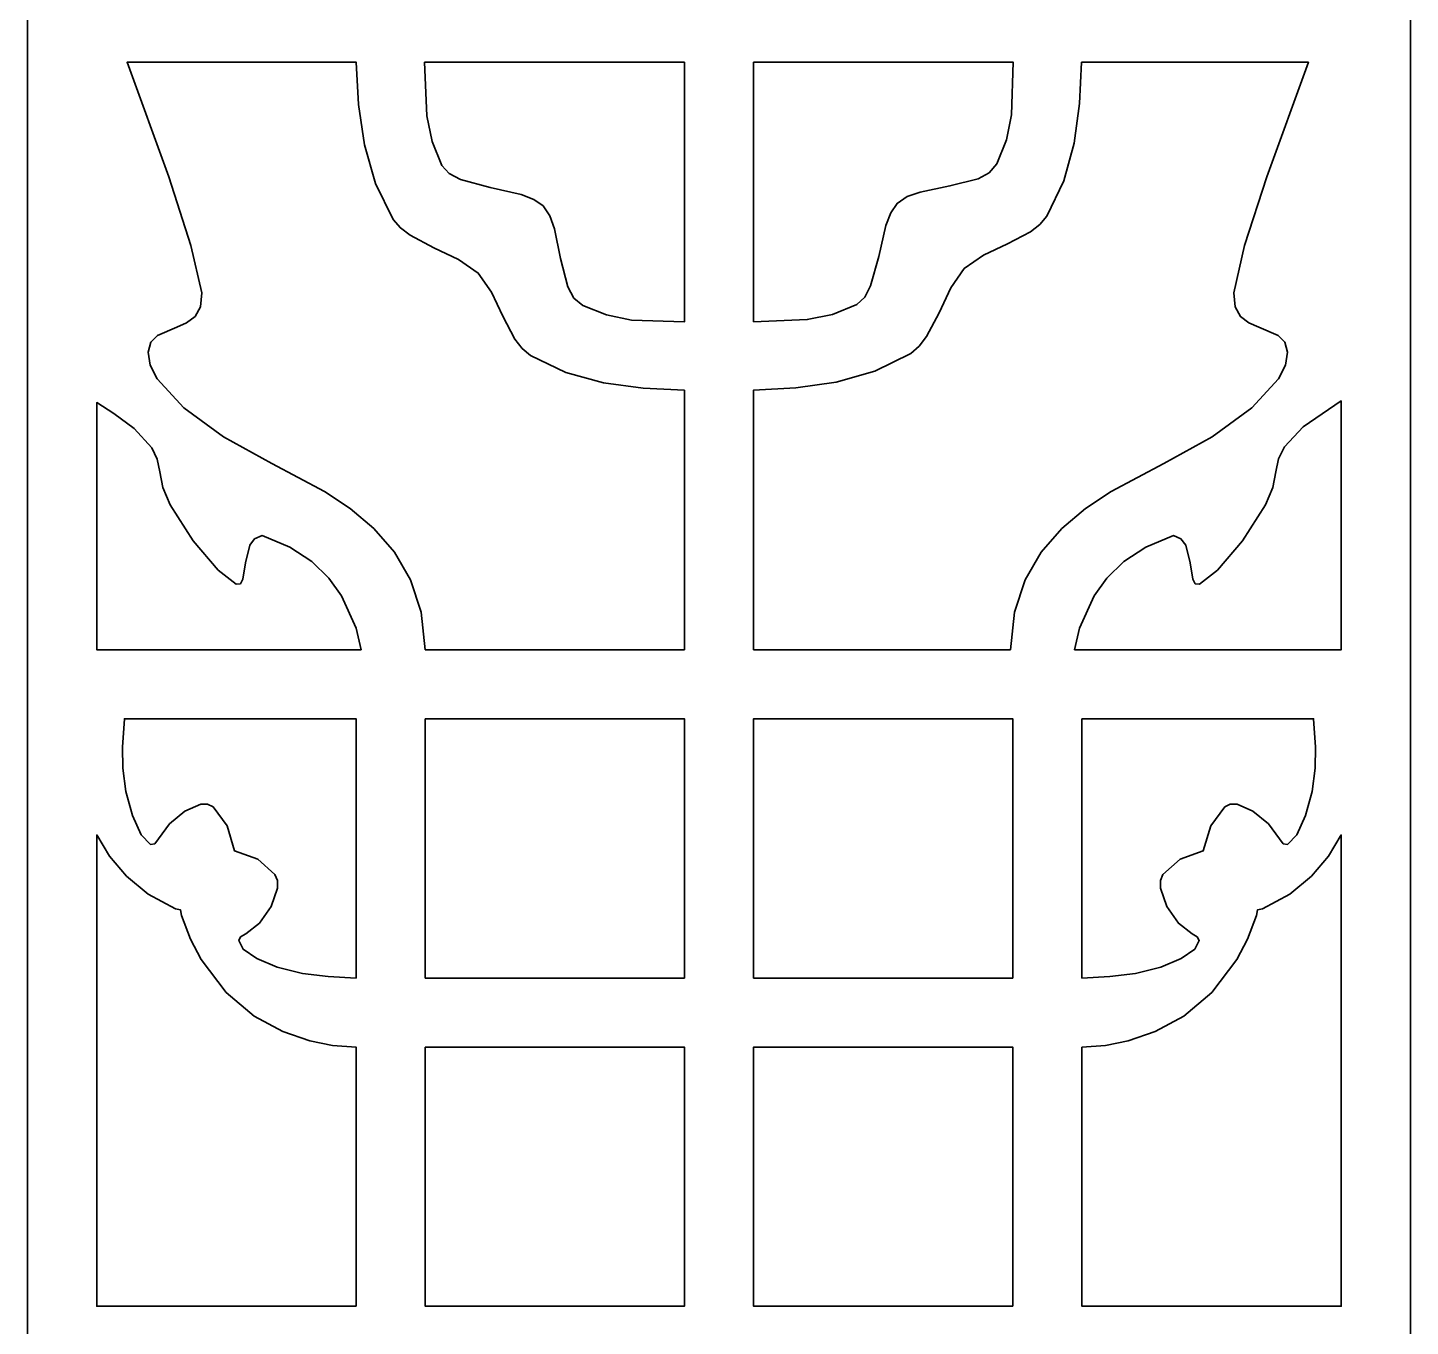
# Model space of a CAD drawing. Header units: centimetres. Extents: x -8.6 to -4, y -13.7 to 14.6.
# Drawn here: x -8.644 to -3.994, y -11.367 to -6.999 of the extents above; entities that cross this region are included whole.
import ezdxf

# ---------------------------------------------------------------- set-up
doc = ezdxf.new("R2010")
doc.units = ezdxf.units.CM
doc.header["$MEASUREMENT"] = 0
doc.layers.add('layer 1', color=7, linetype='Continuous')

msp = doc.modelspace()

# ---------------------------------------------------------------- linework, layer by layer
at = {"layer": 'layer 1', "color": 30, "lineweight": 35}
for points, knots in [([(-8.6438, -13.74126), (-8.6438, -13.74126), (-8.6438, -13.50875), (-8.6438, -13.50875), (-8.6438, -13.50875), (-8.6438, -13.50875), (-8.6438, -11.53244), (-8.6438, -11.53244), (-8.6438, -11.53244), (-8.6438, -11.53244), (-8.6438, -11.29993), (-8.6438, -11.29993), (-8.6438, -11.29993), (-8.6438, -11.29993), (-8.6438, -9.32362), (-8.6438, -9.32362), (-8.6438, -9.32362), (-8.6438, -9.32362), (-8.6438, -9.09111), (-8.6438, -9.09111), (-8.6438, -9.09111), (-8.6438, -9.09111), (-8.6438, -7.1148), (-8.6438, -7.1148), (-8.6438, -7.1148), (-8.6438, -7.1148), (-8.6438, -6.88229), (-8.6438, -6.88229), (-8.6438, -6.88229), (-8.6438, -6.88229), (-8.6438, -4.90598), (-8.6438, -4.90598), (-8.6438, -4.90598), (-8.6438, -4.90598), (-8.6438, -4.67347), (-8.6438, -4.67347), (-8.6438, -4.67347), (-8.6438, -4.67347), (-8.6438, -2.69716), (-8.6438, -2.69716), (-8.6438, -2.69716), (-8.6438, -2.69716), (-8.6438, -2.46465), (-8.6438, -2.46465), (-8.6438, -2.46465), (-8.6438, -2.46465), (-8.6438, -0.48834), (-8.6438, -0.48834), (-8.6438, -0.48834), (-8.6438, -0.48834), (-8.6438, -0.25583), (-8.6438, -0.25583), (-8.6438, -0.25583), (-8.6438, -0.25583), (-8.6438, 1.72048), (-8.6438, 1.72048), (-8.6438, 1.72048), (-8.6438, 1.72048), (-8.6438, 1.95299), (-8.6438, 1.95299), (-8.6438, 1.95299), (-8.6438, 1.95299), (-8.6438, 3.9293), (-8.6438, 3.9293), (-8.6438, 3.9293), (-8.6438, 3.9293), (-8.6438, 4.16181), (-8.6438, 4.16181), (-8.6438, 4.16181), (-8.6438, 4.16181), (-8.6438, 6.13812), (-8.6438, 6.13812), (-8.6438, 6.13812), (-8.6438, 6.13812), (-8.6438, 6.37063), (-8.6438, 6.37063), (-8.6438, 6.37063), (-8.6438, 6.37063), (-8.6438, 8.34694), (-8.6438, 8.34694), (-8.6438, 8.34694), (-8.6438, 8.34694), (-8.6438, 8.57945), (-8.6438, 8.57945), (-8.6438, 8.57945), (-8.6438, 8.57945), (-8.6438, 10.55576), (-8.6438, 10.55576), (-8.6438, 10.55576), (-8.6438, 10.55576), (-8.6438, 10.78827), (-8.6438, 10.78827), (-8.6438, 10.78827), (-8.6438, 10.78827), (-8.6438, 12.76458), (-8.6438, 12.76458), (-8.6438, 12.76458), (-8.6438, 12.76458), (-8.6438, 12.99709), (-8.6438, 12.99709), (-8.6438, 12.99709), (-8.6438, 12.99709), (-8.6438, 14.39213), (-8.6438, 14.39213), (-8.6438, 14.39213), (-8.6438, 14.39213), (-8.6438, 14.62464), (-8.6438, 14.62464), (-8.6438, 14.62464), (-8.6438, 14.62464), (-8.41129, 14.62464), (-8.41129, 14.62464), (-8.41129, 14.62464), (-8.41129, 14.62464), (-6.43498, 14.62464), (-6.43498, 14.62464), (-6.43498, 14.62464), (-6.43498, 14.62464), (-6.20247, 14.62464), (-6.20247, 14.62464), (-6.20247, 14.62464), (-6.20247, 14.62464), (-4.22616, 14.62464), (-4.22616, 14.62464), (-4.22616, 14.62464), (-4.22616, 14.62464), (-3.99365, 14.62464), (-3.99365, 14.62464), (-3.99365, 14.62464), (-3.99365, 14.62464), (-3.99365, 14.39213), (-3.99365, 14.39213), (-3.99365, 14.39213), (-3.99365, 14.39213), (-3.99365, 12.99709), (-3.99365, 12.99709), (-3.99365, 12.99709), (-3.99365, 12.99709), (-3.99365, 12.76458), (-3.99365, 12.76458), (-3.99365, 12.76458), (-3.99365, 12.76458), (-3.99365, 10.78827), (-3.99365, 10.78827), (-3.99365, 10.78827), (-3.99365, 10.78827), (-3.99365, 10.55576), (-3.99365, 10.55576), (-3.99365, 10.55576), (-3.99365, 10.55576), (-3.99365, 8.57945), (-3.99365, 8.57945), (-3.99365, 8.57945), (-3.99365, 8.57945), (-3.99365, 8.34694), (-3.99365, 8.34694), (-3.99365, 8.34694), (-3.99365, 8.34694), (-3.99365, 6.37063), (-3.99365, 6.37063), (-3.99365, 6.37063), (-3.99365, 6.37063), (-3.99365, 6.13812), (-3.99365, 6.13812), (-3.99365, 6.13812), (-3.99365, 6.13812), (-3.99365, 4.16181), (-3.99365, 4.16181), (-3.99365, 4.16181), (-3.99365, 4.16181), (-3.99365, 3.9293), (-3.99365, 3.9293), (-3.99365, 3.9293), (-3.99365, 3.9293), (-3.99365, 1.95299), (-3.99365, 1.95299), (-3.99365, 1.95299), (-3.99365, 1.95299), (-3.99365, 1.72048), (-3.99365, 1.72048), (-3.99365, 1.72048), (-3.99365, 1.72048), (-3.99365, -0.25583), (-3.99365, -0.25583), (-3.99365, -0.25583), (-3.99365, -0.25583), (-3.99365, -0.48834), (-3.99365, -0.48834), (-3.99365, -0.48834), (-3.99365, -0.48834), (-3.99365, -2.46465), (-3.99365, -2.46465), (-3.99365, -2.46465), (-3.99365, -2.46465), (-3.99365, -2.69716), (-3.99365, -2.69716), (-3.99365, -2.69716), (-3.99365, -2.69716), (-3.99365, -4.67347), (-3.99365, -4.67347), (-3.99365, -4.67347), (-3.99365, -4.67347), (-3.99365, -4.90598), (-3.99365, -4.90598), (-3.99365, -4.90598), (-3.99365, -4.90598), (-3.99365, -6.88229), (-3.99365, -6.88229), (-3.99365, -6.88229), (-3.99365, -6.88229), (-3.99365, -7.1148), (-3.99365, -7.1148), (-3.99365, -7.1148), (-3.99365, -7.1148), (-3.99365, -9.09111), (-3.99365, -9.09111), (-3.99365, -9.09111), (-3.99365, -9.09111), (-3.99365, -9.32362), (-3.99365, -9.32362), (-3.99365, -9.32362), (-3.99365, -9.32362), (-3.99365, -11.29993), (-3.99365, -11.29993), (-3.99365, -11.29993), (-3.99365, -11.29993), (-3.99365, -11.53244), (-3.99365, -11.53244), (-3.99365, -11.53244), (-3.99365, -11.53244), (-3.99365, -13.50875), (-3.99365, -13.50875), (-3.99365, -13.50875), (-3.99365, -13.50875), (-3.99365, -13.74126), (-3.99365, -13.74126), (-3.99365, -13.74126), (-3.99365, -13.74126), (-4.22616, -13.74126), (-4.22616, -13.74126), (-4.22616, -13.74126), (-4.22616, -13.74126), (-6.20247, -13.74126), (-6.20247, -13.74126), (-6.20247, -13.74126), (-6.20247, -13.74126), (-6.43498, -13.74126), (-6.43498, -13.74126), (-6.43498, -13.74126), (-6.43498, -13.74126), (-8.41129, -13.74126), (-8.41129, -13.74126), (-8.41129, -13.74126), (-8.41129, -13.74126), (-8.6438, -13.74126), (-8.6438, -13.74126)], [0, 0, 0, 0, 0.0153846, 0.0153846, 0.0153846, 0.0153846, 0.0307692, 0.0307692, 0.0307692, 0.0307692, 0.0461538, 0.0461538, 0.0461538, 0.0461538, 0.0615385, 0.0615385, 0.0615385, 0.0615385, 0.0769231, 0.0769231, 0.0769231, 0.0769231, 0.0923077, 0.0923077, 0.0923077, 0.0923077, 0.1076923, 0.1076923, 0.1076923, 0.1076923, 0.1230769, 0.1230769, 0.1230769, 0.1230769, 0.1384615, 0.1384615, 0.1384615, 0.1384615, 0.1538462, 0.1538462, 0.1538462, 0.1538462, 0.1692308, 0.1692308, 0.1692308, 0.1692308, 0.1846154, 0.1846154, 0.1846154, 0.1846154, 0.2, 0.2, 0.2, 0.2, 0.2153846, 0.2153846, 0.2153846, 0.2153846, 0.2307692, 0.2307692, 0.2307692, 0.2307692, 0.2461538, 0.2461538, 0.2461538, 0.2461538, 0.2615385, 0.2615385, 0.2615385, 0.2615385, 0.2769231, 0.2769231, 0.2769231, 0.2769231, 0.2923077, 0.2923077, 0.2923077, 0.2923077, 0.3076923, 0.3076923, 0.3076923, 0.3076923, 0.3230769, 0.3230769, 0.3230769, 0.3230769, 0.3384615, 0.3384615, 0.3384615, 0.3384615, 0.3538462, 0.3538462, 0.3538462, 0.3538462, 0.3692308, 0.3692308, 0.3692308, 0.3692308, 0.3846154, 0.3846154, 0.3846154, 0.3846154, 0.4, 0.4, 0.4, 0.4, 0.4153846, 0.4153846, 0.4153846, 0.4153846, 0.4307692, 0.4307692, 0.4307692, 0.4307692, 0.4461538, 0.4461538, 0.4461538, 0.4461538, 0.4615385, 0.4615385, 0.4615385, 0.4615385, 0.4769231, 0.4769231, 0.4769231, 0.4769231, 0.4923077, 0.4923077, 0.4923077, 0.4923077, 0.5076923, 0.5076923, 0.5076923, 0.5076923, 0.5230769, 0.5230769, 0.5230769, 0.5230769, 0.5384615, 0.5384615, 0.5384615, 0.5384615, 0.5538462, 0.5538462, 0.5538462, 0.5538462, 0.5692308, 0.5692308, 0.5692308, 0.5692308, 0.5846154, 0.5846154, 0.5846154, 0.5846154, 0.6, 0.6, 0.6, 0.6, 0.6153846, 0.6153846, 0.6153846, 0.6153846, 0.6307692, 0.6307692, 0.6307692, 0.6307692, 0.6461538, 0.6461538, 0.6461538, 0.6461538, 0.6615385, 0.6615385, 0.6615385, 0.6615385, 0.6769231, 0.6769231, 0.6769231, 0.6769231, 0.6923077, 0.6923077, 0.6923077, 0.6923077, 0.7076923, 0.7076923, 0.7076923, 0.7076923, 0.7230769, 0.7230769, 0.7230769, 0.7230769, 0.7384615, 0.7384615, 0.7384615, 0.7384615, 0.7538462, 0.7538462, 0.7538462, 0.7538462, 0.7692308, 0.7692308, 0.7692308, 0.7692308, 0.7846154, 0.7846154, 0.7846154, 0.7846154, 0.8, 0.8, 0.8, 0.8, 0.8153846, 0.8153846, 0.8153846, 0.8153846, 0.8307692, 0.8307692, 0.8307692, 0.8307692, 0.8461538, 0.8461538, 0.8461538, 0.8461538, 0.8615385, 0.8615385, 0.8615385, 0.8615385, 0.8769231, 0.8769231, 0.8769231, 0.8769231, 0.8923077, 0.8923077, 0.8923077, 0.8923077, 0.9076923, 0.9076923, 0.9076923, 0.9076923, 0.9230769, 0.9230769, 0.9230769, 0.9230769, 0.9384615, 0.9384615, 0.9384615, 0.9384615, 0.9538462, 0.9538462, 0.9538462, 0.9538462, 0.9692308, 0.9692308, 0.9692308, 0.9692308, 1, 1, 1, 1]), ([(-6.43498, -8.21834), (-6.43498, -8.21834), (-6.5739, -8.21136), (-6.5739, -8.21136), (-6.5739, -8.21136), (-6.5739, -8.21136), (-6.70701, -8.19305), (-6.70701, -8.19305), (-6.70701, -8.19305), (-6.70701, -8.19305), (-6.83373, -8.15817), (-6.83373, -8.15817), (-6.83373, -8.15817), (-6.83373, -8.15817), (-6.95289, -8.10092), (-6.95289, -8.10092), (-6.95289, -8.10092), (-6.95289, -8.10092), (-6.98108, -8.07738), (-6.98108, -8.07738), (-6.98108, -8.07738), (-6.98108, -8.07738), (-7.0052, -8.04628), (-7.0052, -8.04628), (-7.0052, -8.04628), (-7.0052, -8.04628), (-7.04589, -7.96868), (-7.04589, -7.96868), (-7.04589, -7.96868), (-7.04589, -7.96868), (-7.08396, -7.88818), (-7.08396, -7.88818), (-7.08396, -7.88818), (-7.08396, -7.88818), (-7.12843, -7.82395), (-7.12843, -7.82395), (-7.12843, -7.82395), (-7.12843, -7.82395), (-7.1944, -7.7789), (-7.1944, -7.7789), (-7.1944, -7.7789), (-7.1944, -7.7789), (-7.27753, -7.73908), (-7.27753, -7.73908), (-7.27753, -7.73908), (-7.27753, -7.73908), (-7.35774, -7.69694), (-7.35774, -7.69694), (-7.35774, -7.69694), (-7.35774, -7.69694), (-7.39, -7.67223), (-7.39, -7.67223), (-7.39, -7.67223), (-7.39, -7.67223), (-7.41412, -7.64404), (-7.41412, -7.64404), (-7.41412, -7.64404), (-7.41412, -7.64404), (-7.47399, -7.52256), (-7.47399, -7.52256), (-7.47399, -7.52256), (-7.47399, -7.52256), (-7.5112, -7.39323), (-7.5112, -7.39323), (-7.5112, -7.39323), (-7.5112, -7.39323), (-7.53067, -7.25721), (-7.53067, -7.25721), (-7.53067, -7.25721), (-7.53067, -7.25721), (-7.53852, -7.1148), (-7.53852, -7.1148), (-7.53852, -7.1148), (-7.53852, -7.1148), (-8.30928, -7.1148), (-8.30928, -7.1148), (-8.30928, -7.1148), (-8.30928, -7.1148), (-8.1689, -7.50076), (-8.1689, -7.50076), (-8.1689, -7.50076), (-8.1689, -7.50076), (-8.0945, -7.73094), (-8.0945, -7.73094), (-8.0945, -7.73094), (-8.0945, -7.73094), (-8.05788, -7.89021), (-8.05788, -7.89021), (-8.05788, -7.89021), (-8.05788, -7.89021), (-8.06224, -7.93816), (-8.06224, -7.93816), (-8.06224, -7.93816), (-8.06224, -7.93816), (-8.08084, -7.97072), (-8.08084, -7.97072), (-8.08084, -7.97072), (-8.08084, -7.97072), (-8.10903, -7.99135), (-8.10903, -7.99135), (-8.10903, -7.99135), (-8.10903, -7.99135), (-8.14216, -8.00617), (-8.14216, -8.00617), (-8.14216, -8.00617), (-8.14216, -8.00617), (-8.20668, -8.03407), (-8.20668, -8.03407), (-8.20668, -8.03407), (-8.20668, -8.03407), (-8.22906, -8.05645), (-8.22906, -8.05645), (-8.22906, -8.05645), (-8.22906, -8.05645), (-8.23894, -8.09046), (-8.23894, -8.09046), (-8.23894, -8.09046), (-8.23894, -8.09046), (-8.23197, -8.13376), (-8.23197, -8.13376), (-8.23197, -8.13376), (-8.23197, -8.13376), (-8.20843, -8.18026), (-8.20843, -8.18026), (-8.20843, -8.18026), (-8.20843, -8.18026), (-8.11891, -8.27763), (-8.11891, -8.27763), (-8.11891, -8.27763), (-8.11891, -8.27763), (-7.98522, -8.37528), (-7.98522, -8.37528), (-7.98522, -8.37528), (-7.98522, -8.37528), (-7.82217, -8.46479), (-7.82217, -8.46479), (-7.82217, -8.46479), (-7.82217, -8.46479), (-7.64576, -8.55838), (-7.64576, -8.55838), (-7.64576, -8.55838), (-7.64576, -8.55838), (-7.55944, -8.61621), (-7.55944, -8.61621), (-7.55944, -8.61621), (-7.55944, -8.61621), (-7.47952, -8.68393), (-7.47952, -8.68393), (-7.47952, -8.68393), (-7.47952, -8.68393), (-7.41035, -8.76327), (-7.41035, -8.76327), (-7.41035, -8.76327), (-7.41035, -8.76327), (-7.356, -8.85657), (-7.356, -8.85657), (-7.356, -8.85657), (-7.356, -8.85657), (-7.31996, -8.96527), (-7.31996, -8.96527), (-7.31996, -8.96527), (-7.31996, -8.96527), (-7.30688, -9.09111), (-7.30688, -9.09111), (-7.30688, -9.09111), (-7.30688, -9.09111), (-6.43498, -9.09111), (-6.43498, -9.09111), (-6.43498, -9.09111), (-6.43498, -9.09111), (-6.43498, -8.21834), (-6.43498, -8.21834)], [0, 0, 0, 0, 0.0227273, 0.0227273, 0.0227273, 0.0227273, 0.0454545, 0.0454545, 0.0454545, 0.0454545, 0.0681818, 0.0681818, 0.0681818, 0.0681818, 0.0909091, 0.0909091, 0.0909091, 0.0909091, 0.1136364, 0.1136364, 0.1136364, 0.1136364, 0.1363636, 0.1363636, 0.1363636, 0.1363636, 0.1590909, 0.1590909, 0.1590909, 0.1590909, 0.1818182, 0.1818182, 0.1818182, 0.1818182, 0.2045455, 0.2045455, 0.2045455, 0.2045455, 0.2272727, 0.2272727, 0.2272727, 0.2272727, 0.25, 0.25, 0.25, 0.25, 0.2727273, 0.2727273, 0.2727273, 0.2727273, 0.2954545, 0.2954545, 0.2954545, 0.2954545, 0.3181818, 0.3181818, 0.3181818, 0.3181818, 0.3409091, 0.3409091, 0.3409091, 0.3409091, 0.3636364, 0.3636364, 0.3636364, 0.3636364, 0.3863636, 0.3863636, 0.3863636, 0.3863636, 0.4090909, 0.4090909, 0.4090909, 0.4090909, 0.4318182, 0.4318182, 0.4318182, 0.4318182, 0.4545455, 0.4545455, 0.4545455, 0.4545455, 0.4772727, 0.4772727, 0.4772727, 0.4772727, 0.5, 0.5, 0.5, 0.5, 0.5227273, 0.5227273, 0.5227273, 0.5227273, 0.5454545, 0.5454545, 0.5454545, 0.5454545, 0.5681818, 0.5681818, 0.5681818, 0.5681818, 0.5909091, 0.5909091, 0.5909091, 0.5909091, 0.6136364, 0.6136364, 0.6136364, 0.6136364, 0.6363636, 0.6363636, 0.6363636, 0.6363636, 0.6590909, 0.6590909, 0.6590909, 0.6590909, 0.6818182, 0.6818182, 0.6818182, 0.6818182, 0.7045455, 0.7045455, 0.7045455, 0.7045455, 0.7272727, 0.7272727, 0.7272727, 0.7272727, 0.75, 0.75, 0.75, 0.75, 0.7727273, 0.7727273, 0.7727273, 0.7727273, 0.7954545, 0.7954545, 0.7954545, 0.7954545, 0.8181818, 0.8181818, 0.8181818, 0.8181818, 0.8409091, 0.8409091, 0.8409091, 0.8409091, 0.8636364, 0.8636364, 0.8636364, 0.8636364, 0.8863636, 0.8863636, 0.8863636, 0.8863636, 0.9090909, 0.9090909, 0.9090909, 0.9090909, 0.9318182, 0.9318182, 0.9318182, 0.9318182, 0.9545455, 0.9545455, 0.9545455, 0.9545455, 1, 1, 1, 1]), ([(-7.30862, -7.1148), (-7.30862, -7.1148), (-7.30136, -7.29557), (-7.30136, -7.29557), (-7.30136, -7.29557), (-7.30136, -7.29557), (-7.28363, -7.38102), (-7.28363, -7.38102), (-7.28363, -7.38102), (-7.28363, -7.38102), (-7.2505, -7.4624), (-7.2505, -7.4624), (-7.2505, -7.4624), (-7.2505, -7.4624), (-7.22608, -7.48913), (-7.22608, -7.48913), (-7.22608, -7.48913), (-7.22608, -7.48913), (-7.18801, -7.5089), (-7.18801, -7.5089), (-7.18801, -7.5089), (-7.18801, -7.5089), (-7.08803, -7.53622), (-7.08803, -7.53622), (-7.08803, -7.53622), (-7.08803, -7.53622), (-6.98428, -7.56005), (-6.98428, -7.56005), (-6.98428, -7.56005), (-6.98428, -7.56005), (-6.94155, -7.57632), (-6.94155, -7.57632), (-6.94155, -7.57632), (-6.94155, -7.57632), (-6.91016, -7.59783), (-6.91016, -7.59783), (-6.91016, -7.59783), (-6.91016, -7.59783), (-6.88749, -7.63213), (-6.88749, -7.63213), (-6.88749, -7.63213), (-6.88749, -7.63213), (-6.8718, -7.67485), (-6.8718, -7.67485), (-6.8718, -7.67485), (-6.8718, -7.67485), (-6.85146, -7.77541), (-6.85146, -7.77541), (-6.85146, -7.77541), (-6.85146, -7.77541), (-6.82704, -7.87074), (-6.82704, -7.87074), (-6.82704, -7.87074), (-6.82704, -7.87074), (-6.8067, -7.90823), (-6.8067, -7.90823), (-6.8067, -7.90823), (-6.8067, -7.90823), (-6.77705, -7.93322), (-6.77705, -7.93322), (-6.77705, -7.93322), (-6.77705, -7.93322), (-6.69684, -7.96519), (-6.69684, -7.96519), (-6.69684, -7.96519), (-6.69684, -7.96519), (-6.61285, -7.98234), (-6.61285, -7.98234), (-6.61285, -7.98234), (-6.61285, -7.98234), (-6.43498, -7.98844), (-6.43498, -7.98844), (-6.43498, -7.98844), (-6.43498, -7.98844), (-6.43498, -7.1148), (-6.43498, -7.1148), (-6.43498, -7.1148), (-6.43498, -7.1148), (-7.30862, -7.1148), (-7.30862, -7.1148)], [0, 0, 0, 0, 0.047619, 0.047619, 0.047619, 0.047619, 0.0952381, 0.0952381, 0.0952381, 0.0952381, 0.1428571, 0.1428571, 0.1428571, 0.1428571, 0.1904762, 0.1904762, 0.1904762, 0.1904762, 0.2380952, 0.2380952, 0.2380952, 0.2380952, 0.2857143, 0.2857143, 0.2857143, 0.2857143, 0.3333333, 0.3333333, 0.3333333, 0.3333333, 0.3809524, 0.3809524, 0.3809524, 0.3809524, 0.4285714, 0.4285714, 0.4285714, 0.4285714, 0.4761905, 0.4761905, 0.4761905, 0.4761905, 0.5238095, 0.5238095, 0.5238095, 0.5238095, 0.5714286, 0.5714286, 0.5714286, 0.5714286, 0.6190476, 0.6190476, 0.6190476, 0.6190476, 0.6666667, 0.6666667, 0.6666667, 0.6666667, 0.7142857, 0.7142857, 0.7142857, 0.7142857, 0.7619048, 0.7619048, 0.7619048, 0.7619048, 0.8095238, 0.8095238, 0.8095238, 0.8095238, 0.8571429, 0.8571429, 0.8571429, 0.8571429, 0.9047619, 0.9047619, 0.9047619, 0.9047619, 1, 1, 1, 1]), ([(-5.09922, -7.1148), (-5.09922, -7.1148), (-5.1062, -7.25343), (-5.1062, -7.25343), (-5.1062, -7.25343), (-5.1062, -7.25343), (-5.12422, -7.38683), (-5.12422, -7.38683), (-5.12422, -7.38683), (-5.12422, -7.38683), (-5.15938, -7.51355), (-5.15938, -7.51355), (-5.15938, -7.51355), (-5.15938, -7.51355), (-5.21664, -7.63271), (-5.21664, -7.63271), (-5.21664, -7.63271), (-5.21664, -7.63271), (-5.24018, -7.66119), (-5.24018, -7.66119), (-5.24018, -7.66119), (-5.24018, -7.66119), (-5.27157, -7.68502), (-5.27157, -7.68502), (-5.27157, -7.68502), (-5.27157, -7.68502), (-5.34888, -7.72571), (-5.34888, -7.72571), (-5.34888, -7.72571), (-5.34888, -7.72571), (-5.42938, -7.76378), (-5.42938, -7.76378), (-5.42938, -7.76378), (-5.42938, -7.76378), (-5.4939, -7.80825), (-5.4939, -7.80825), (-5.4939, -7.80825), (-5.4939, -7.80825), (-5.53866, -7.87422), (-5.53866, -7.87422), (-5.53866, -7.87422), (-5.53866, -7.87422), (-5.57848, -7.95764), (-5.57848, -7.95764), (-5.57848, -7.95764), (-5.57848, -7.95764), (-5.62062, -8.03756), (-5.62062, -8.03756), (-5.62062, -8.03756), (-5.62062, -8.03756), (-5.64532, -8.06982), (-5.64532, -8.06982), (-5.64532, -8.06982), (-5.64532, -8.06982), (-5.67352, -8.09423), (-5.67352, -8.09423), (-5.67352, -8.09423), (-5.67352, -8.09423), (-5.795, -8.15381), (-5.795, -8.15381), (-5.795, -8.15381), (-5.795, -8.15381), (-5.92433, -8.19073), (-5.92433, -8.19073), (-5.92433, -8.19073), (-5.92433, -8.19073), (-6.06064, -8.21049), (-6.06064, -8.21049), (-6.06064, -8.21049), (-6.06064, -8.21049), (-6.20247, -8.21805), (-6.20247, -8.21805), (-6.20247, -8.21805), (-6.20247, -8.21805), (-6.20247, -9.09111), (-6.20247, -9.09111), (-6.20247, -9.09111), (-6.20247, -9.09111), (-5.33841, -9.09111), (-5.33841, -9.09111), (-5.33841, -9.09111), (-5.33841, -9.09111), (-5.32534, -8.96527), (-5.32534, -8.96527), (-5.32534, -8.96527), (-5.32534, -8.96527), (-5.28959, -8.85657), (-5.28959, -8.85657), (-5.28959, -8.85657), (-5.28959, -8.85657), (-5.23495, -8.76327), (-5.23495, -8.76327), (-5.23495, -8.76327), (-5.23495, -8.76327), (-5.16578, -8.68393), (-5.16578, -8.68393), (-5.16578, -8.68393), (-5.16578, -8.68393), (-5.08614, -8.61621), (-5.08614, -8.61621), (-5.08614, -8.61621), (-5.08614, -8.61621), (-4.99953, -8.55838), (-4.99953, -8.55838), (-4.99953, -8.55838), (-4.99953, -8.55838), (-4.82312, -8.46479), (-4.82312, -8.46479), (-4.82312, -8.46479), (-4.82312, -8.46479), (-4.66007, -8.37528), (-4.66007, -8.37528), (-4.66007, -8.37528), (-4.66007, -8.37528), (-4.52638, -8.27763), (-4.52638, -8.27763), (-4.52638, -8.27763), (-4.52638, -8.27763), (-4.43687, -8.18026), (-4.43687, -8.18026), (-4.43687, -8.18026), (-4.43687, -8.18026), (-4.41333, -8.13376), (-4.41333, -8.13376), (-4.41333, -8.13376), (-4.41333, -8.13376), (-4.40664, -8.09046), (-4.40664, -8.09046), (-4.40664, -8.09046), (-4.40664, -8.09046), (-4.41623, -8.05645), (-4.41623, -8.05645), (-4.41623, -8.05645), (-4.41623, -8.05645), (-4.43861, -8.03407), (-4.43861, -8.03407), (-4.43861, -8.03407), (-4.43861, -8.03407), (-4.50313, -8.00617), (-4.50313, -8.00617), (-4.50313, -8.00617), (-4.50313, -8.00617), (-4.53655, -7.99135), (-4.53655, -7.99135), (-4.53655, -7.99135), (-4.53655, -7.99135), (-4.56446, -7.97072), (-4.56446, -7.97072), (-4.56446, -7.97072), (-4.56446, -7.97072), (-4.58306, -7.93816), (-4.58306, -7.93816), (-4.58306, -7.93816), (-4.58306, -7.93816), (-4.58742, -7.89021), (-4.58742, -7.89021), (-4.58742, -7.89021), (-4.58742, -7.89021), (-4.55109, -7.73094), (-4.55109, -7.73094), (-4.55109, -7.73094), (-4.55109, -7.73094), (-4.47668, -7.50076), (-4.47668, -7.50076), (-4.47668, -7.50076), (-4.47668, -7.50076), (-4.33631, -7.1148), (-4.33631, -7.1148), (-4.33631, -7.1148), (-4.33631, -7.1148), (-5.09922, -7.1148), (-5.09922, -7.1148)], [0, 0, 0, 0, 0.0227273, 0.0227273, 0.0227273, 0.0227273, 0.0454545, 0.0454545, 0.0454545, 0.0454545, 0.0681818, 0.0681818, 0.0681818, 0.0681818, 0.0909091, 0.0909091, 0.0909091, 0.0909091, 0.1136364, 0.1136364, 0.1136364, 0.1136364, 0.1363636, 0.1363636, 0.1363636, 0.1363636, 0.1590909, 0.1590909, 0.1590909, 0.1590909, 0.1818182, 0.1818182, 0.1818182, 0.1818182, 0.2045455, 0.2045455, 0.2045455, 0.2045455, 0.2272727, 0.2272727, 0.2272727, 0.2272727, 0.25, 0.25, 0.25, 0.25, 0.2727273, 0.2727273, 0.2727273, 0.2727273, 0.2954545, 0.2954545, 0.2954545, 0.2954545, 0.3181818, 0.3181818, 0.3181818, 0.3181818, 0.3409091, 0.3409091, 0.3409091, 0.3409091, 0.3636364, 0.3636364, 0.3636364, 0.3636364, 0.3863636, 0.3863636, 0.3863636, 0.3863636, 0.4090909, 0.4090909, 0.4090909, 0.4090909, 0.4318182, 0.4318182, 0.4318182, 0.4318182, 0.4545455, 0.4545455, 0.4545455, 0.4545455, 0.4772727, 0.4772727, 0.4772727, 0.4772727, 0.5, 0.5, 0.5, 0.5, 0.5227273, 0.5227273, 0.5227273, 0.5227273, 0.5454545, 0.5454545, 0.5454545, 0.5454545, 0.5681818, 0.5681818, 0.5681818, 0.5681818, 0.5909091, 0.5909091, 0.5909091, 0.5909091, 0.6136364, 0.6136364, 0.6136364, 0.6136364, 0.6363636, 0.6363636, 0.6363636, 0.6363636, 0.6590909, 0.6590909, 0.6590909, 0.6590909, 0.6818182, 0.6818182, 0.6818182, 0.6818182, 0.7045455, 0.7045455, 0.7045455, 0.7045455, 0.7272727, 0.7272727, 0.7272727, 0.7272727, 0.75, 0.75, 0.75, 0.75, 0.7727273, 0.7727273, 0.7727273, 0.7727273, 0.7954545, 0.7954545, 0.7954545, 0.7954545, 0.8181818, 0.8181818, 0.8181818, 0.8181818, 0.8409091, 0.8409091, 0.8409091, 0.8409091, 0.8636364, 0.8636364, 0.8636364, 0.8636364, 0.8863636, 0.8863636, 0.8863636, 0.8863636, 0.9090909, 0.9090909, 0.9090909, 0.9090909, 0.9318182, 0.9318182, 0.9318182, 0.9318182, 0.9545455, 0.9545455, 0.9545455, 0.9545455, 1, 1, 1, 1]), ([(-6.20247, -7.98815), (-6.20247, -7.98815), (-6.02199, -7.98089), (-6.02199, -7.98089), (-6.02199, -7.98089), (-6.02199, -7.98089), (-5.93654, -7.96345), (-5.93654, -7.96345), (-5.93654, -7.96345), (-5.93654, -7.96345), (-5.85516, -7.93032), (-5.85516, -7.93032), (-5.85516, -7.93032), (-5.85516, -7.93032), (-5.82842, -7.90561), (-5.82842, -7.90561), (-5.82842, -7.90561), (-5.82842, -7.90561), (-5.80866, -7.86754), (-5.80866, -7.86754), (-5.80866, -7.86754), (-5.80866, -7.86754), (-5.78134, -7.76785), (-5.78134, -7.76785), (-5.78134, -7.76785), (-5.78134, -7.76785), (-5.75722, -7.6641), (-5.75722, -7.6641), (-5.75722, -7.6641), (-5.75722, -7.6641), (-5.74123, -7.62108), (-5.74123, -7.62108), (-5.74123, -7.62108), (-5.74123, -7.62108), (-5.71973, -7.58998), (-5.71973, -7.58998), (-5.71973, -7.58998), (-5.71973, -7.58998), (-5.68572, -7.56702), (-5.68572, -7.56702), (-5.68572, -7.56702), (-5.68572, -7.56702), (-5.64242, -7.55162), (-5.64242, -7.55162), (-5.64242, -7.55162), (-5.64242, -7.55162), (-5.54215, -7.53099), (-5.54215, -7.53099), (-5.54215, -7.53099), (-5.54215, -7.53099), (-5.44682, -7.50715), (-5.44682, -7.50715), (-5.44682, -7.50715), (-5.44682, -7.50715), (-5.40962, -7.48681), (-5.40962, -7.48681), (-5.40962, -7.48681), (-5.40962, -7.48681), (-5.38433, -7.45687), (-5.38433, -7.45687), (-5.38433, -7.45687), (-5.38433, -7.45687), (-5.35207, -7.37637), (-5.35207, -7.37637), (-5.35207, -7.37637), (-5.35207, -7.37637), (-5.33551, -7.29238), (-5.33551, -7.29238), (-5.33551, -7.29238), (-5.33551, -7.29238), (-5.32911, -7.1148), (-5.32911, -7.1148), (-5.32911, -7.1148), (-5.32911, -7.1148), (-6.20247, -7.1148), (-6.20247, -7.1148), (-6.20247, -7.1148), (-6.20247, -7.1148), (-6.20247, -7.98815), (-6.20247, -7.98815)], [0, 0, 0, 0, 0.047619, 0.047619, 0.047619, 0.047619, 0.0952381, 0.0952381, 0.0952381, 0.0952381, 0.1428571, 0.1428571, 0.1428571, 0.1428571, 0.1904762, 0.1904762, 0.1904762, 0.1904762, 0.2380952, 0.2380952, 0.2380952, 0.2380952, 0.2857143, 0.2857143, 0.2857143, 0.2857143, 0.3333333, 0.3333333, 0.3333333, 0.3333333, 0.3809524, 0.3809524, 0.3809524, 0.3809524, 0.4285714, 0.4285714, 0.4285714, 0.4285714, 0.4761905, 0.4761905, 0.4761905, 0.4761905, 0.5238095, 0.5238095, 0.5238095, 0.5238095, 0.5714286, 0.5714286, 0.5714286, 0.5714286, 0.6190476, 0.6190476, 0.6190476, 0.6190476, 0.6666667, 0.6666667, 0.6666667, 0.6666667, 0.7142857, 0.7142857, 0.7142857, 0.7142857, 0.7619048, 0.7619048, 0.7619048, 0.7619048, 0.8095238, 0.8095238, 0.8095238, 0.8095238, 0.8571429, 0.8571429, 0.8571429, 0.8571429, 0.9047619, 0.9047619, 0.9047619, 0.9047619, 1, 1, 1, 1]), ([(-7.52224, -9.09111), (-7.52224, -9.09111), (-7.53881, -9.01903), (-7.53881, -9.01903), (-7.53881, -9.01903), (-7.53881, -9.01903), (-7.5885, -8.90946), (-7.5885, -8.90946), (-7.5885, -8.90946), (-7.5885, -8.90946), (-7.63094, -8.85076), (-7.63094, -8.85076), (-7.63094, -8.85076), (-7.63094, -8.85076), (-7.68819, -8.79466), (-7.68819, -8.79466), (-7.68819, -8.79466), (-7.68819, -8.79466), (-7.76201, -8.74584), (-7.76201, -8.74584), (-7.76201, -8.74584), (-7.76201, -8.74584), (-7.85502, -8.70747), (-7.85502, -8.70747), (-7.85502, -8.70747), (-7.85502, -8.70747), (-7.88059, -8.71823), (-7.88059, -8.71823), (-7.88059, -8.71823), (-7.88059, -8.71823), (-7.89658, -8.73973), (-7.89658, -8.73973), (-7.89658, -8.73973), (-7.89658, -8.73973), (-7.9114, -8.79902), (-7.9114, -8.79902), (-7.9114, -8.79902), (-7.9114, -8.79902), (-7.91983, -8.85366), (-7.91983, -8.85366), (-7.91983, -8.85366), (-7.91983, -8.85366), (-7.92826, -8.86907), (-7.92826, -8.86907), (-7.92826, -8.86907), (-7.92826, -8.86907), (-7.94279, -8.8711), (-7.94279, -8.8711), (-7.94279, -8.8711), (-7.94279, -8.8711), (-8.00295, -8.82344), (-8.00295, -8.82344), (-8.00295, -8.82344), (-8.00295, -8.82344), (-8.08752, -8.72462), (-8.08752, -8.72462), (-8.08752, -8.72462), (-8.08752, -8.72462), (-8.16396, -8.6043), (-8.16396, -8.6043), (-8.16396, -8.6043), (-8.16396, -8.6043), (-8.18895, -8.54559), (-8.18895, -8.54559), (-8.18895, -8.54559), (-8.18895, -8.54559), (-8.19971, -8.49299), (-8.19971, -8.49299), (-8.19971, -8.49299), (-8.19971, -8.49299), (-8.20785, -8.45055), (-8.20785, -8.45055), (-8.20785, -8.45055), (-8.20785, -8.45055), (-8.22645, -8.41248), (-8.22645, -8.41248), (-8.22645, -8.41248), (-8.22645, -8.41248), (-8.28515, -8.34709), (-8.28515, -8.34709), (-8.28515, -8.34709), (-8.28515, -8.34709), (-8.35403, -8.29623), (-8.35403, -8.29623), (-8.35403, -8.29623), (-8.35403, -8.29623), (-8.41129, -8.2599), (-8.41129, -8.2599), (-8.41129, -8.2599), (-8.41129, -8.2599), (-8.41129, -9.09111), (-8.41129, -9.09111), (-8.41129, -9.09111), (-8.41129, -9.09111), (-7.52224, -9.09111), (-7.52224, -9.09111)], [0, 0, 0, 0, 0.04, 0.04, 0.04, 0.04, 0.08, 0.08, 0.08, 0.08, 0.12, 0.12, 0.12, 0.12, 0.16, 0.16, 0.16, 0.16, 0.2, 0.2, 0.2, 0.2, 0.24, 0.24, 0.24, 0.24, 0.28, 0.28, 0.28, 0.28, 0.32, 0.32, 0.32, 0.32, 0.36, 0.36, 0.36, 0.36, 0.4, 0.4, 0.4, 0.4, 0.44, 0.44, 0.44, 0.44, 0.48, 0.48, 0.48, 0.48, 0.52, 0.52, 0.52, 0.52, 0.56, 0.56, 0.56, 0.56, 0.6, 0.6, 0.6, 0.6, 0.64, 0.64, 0.64, 0.64, 0.68, 0.68, 0.68, 0.68, 0.72, 0.72, 0.72, 0.72, 0.76, 0.76, 0.76, 0.76, 0.8, 0.8, 0.8, 0.8, 0.84, 0.84, 0.84, 0.84, 0.88, 0.88, 0.88, 0.88, 0.92, 0.92, 0.92, 0.92, 1, 1, 1, 1]), ([(-5.12334, -9.09111), (-5.12334, -9.09111), (-5.10649, -9.01903), (-5.10649, -9.01903), (-5.10649, -9.01903), (-5.10649, -9.01903), (-5.05708, -8.90946), (-5.05708, -8.90946), (-5.05708, -8.90946), (-5.05708, -8.90946), (-5.01436, -8.85076), (-5.01436, -8.85076), (-5.01436, -8.85076), (-5.01436, -8.85076), (-4.95739, -8.79466), (-4.95739, -8.79466), (-4.95739, -8.79466), (-4.95739, -8.79466), (-4.88328, -8.74584), (-4.88328, -8.74584), (-4.88328, -8.74584), (-4.88328, -8.74584), (-4.79028, -8.70747), (-4.79028, -8.70747), (-4.79028, -8.70747), (-4.79028, -8.70747), (-4.76499, -8.71823), (-4.76499, -8.71823), (-4.76499, -8.71823), (-4.76499, -8.71823), (-4.74872, -8.73973), (-4.74872, -8.73973), (-4.74872, -8.73973), (-4.74872, -8.73973), (-4.73419, -8.79902), (-4.73419, -8.79902), (-4.73419, -8.79902), (-4.73419, -8.79902), (-4.72547, -8.85366), (-4.72547, -8.85366), (-4.72547, -8.85366), (-4.72547, -8.85366), (-4.71704, -8.86907), (-4.71704, -8.86907), (-4.71704, -8.86907), (-4.71704, -8.86907), (-4.70251, -8.8711), (-4.70251, -8.8711), (-4.70251, -8.8711), (-4.70251, -8.8711), (-4.64235, -8.82344), (-4.64235, -8.82344), (-4.64235, -8.82344), (-4.64235, -8.82344), (-4.55777, -8.72462), (-4.55777, -8.72462), (-4.55777, -8.72462), (-4.55777, -8.72462), (-4.48133, -8.6043), (-4.48133, -8.6043), (-4.48133, -8.6043), (-4.48133, -8.6043), (-4.45634, -8.54559), (-4.45634, -8.54559), (-4.45634, -8.54559), (-4.45634, -8.54559), (-4.44588, -8.49299), (-4.44588, -8.49299), (-4.44588, -8.49299), (-4.44588, -8.49299), (-4.43716, -8.44881), (-4.43716, -8.44881), (-4.43716, -8.44881), (-4.43716, -8.44881), (-4.41681, -8.4087), (-4.41681, -8.4087), (-4.41681, -8.4087), (-4.41681, -8.4087), (-4.35375, -8.34127), (-4.35375, -8.34127), (-4.35375, -8.34127), (-4.35375, -8.34127), (-4.22616, -8.25408), (-4.22616, -8.25408), (-4.22616, -8.25408), (-4.22616, -8.25408), (-4.22616, -9.09111), (-4.22616, -9.09111), (-4.22616, -9.09111), (-4.22616, -9.09111), (-5.12334, -9.09111), (-5.12334, -9.09111)], [0, 0, 0, 0, 0.0416667, 0.0416667, 0.0416667, 0.0416667, 0.0833333, 0.0833333, 0.0833333, 0.0833333, 0.125, 0.125, 0.125, 0.125, 0.1666667, 0.1666667, 0.1666667, 0.1666667, 0.2083333, 0.2083333, 0.2083333, 0.2083333, 0.25, 0.25, 0.25, 0.25, 0.2916667, 0.2916667, 0.2916667, 0.2916667, 0.3333333, 0.3333333, 0.3333333, 0.3333333, 0.375, 0.375, 0.375, 0.375, 0.4166667, 0.4166667, 0.4166667, 0.4166667, 0.4583333, 0.4583333, 0.4583333, 0.4583333, 0.5, 0.5, 0.5, 0.5, 0.5416667, 0.5416667, 0.5416667, 0.5416667, 0.5833333, 0.5833333, 0.5833333, 0.5833333, 0.625, 0.625, 0.625, 0.625, 0.6666667, 0.6666667, 0.6666667, 0.6666667, 0.7083333, 0.7083333, 0.7083333, 0.7083333, 0.75, 0.75, 0.75, 0.75, 0.7916667, 0.7916667, 0.7916667, 0.7916667, 0.8333333, 0.8333333, 0.8333333, 0.8333333, 0.875, 0.875, 0.875, 0.875, 0.9166667, 0.9166667, 0.9166667, 0.9166667, 1, 1, 1, 1]), ([(-7.53939, -10.19552), (-7.53939, -10.19552), (-7.53939, -9.32362), (-7.53939, -9.32362), (-7.53939, -9.32362), (-7.53939, -9.32362), (-8.31858, -9.32362), (-8.31858, -9.32362), (-8.31858, -9.32362), (-8.31858, -9.32362), (-8.32468, -9.41865), (-8.32468, -9.41865), (-8.32468, -9.41865), (-8.32468, -9.41865), (-8.3241, -9.48928), (-8.3241, -9.48928), (-8.3241, -9.48928), (-8.3241, -9.48928), (-8.31335, -9.56833), (-8.31335, -9.56833), (-8.31335, -9.56833), (-8.31335, -9.56833), (-8.29097, -9.64855), (-8.29097, -9.64855), (-8.29097, -9.64855), (-8.29097, -9.64855), (-8.2619, -9.71365), (-8.2619, -9.71365), (-8.2619, -9.71365), (-8.2619, -9.71365), (-8.2311, -9.74591), (-8.2311, -9.74591), (-8.2311, -9.74591), (-8.2311, -9.74591), (-8.21656, -9.74417), (-8.21656, -9.74417), (-8.21656, -9.74417), (-8.21656, -9.74417), (-8.20349, -9.72731), (-8.20349, -9.72731), (-8.20349, -9.72731), (-8.20349, -9.72731), (-8.16658, -9.67703), (-8.16658, -9.67703), (-8.16658, -9.67703), (-8.16658, -9.67703), (-8.11484, -9.63402), (-8.11484, -9.63402), (-8.11484, -9.63402), (-8.11484, -9.63402), (-8.06166, -9.61105), (-8.06166, -9.61105), (-8.06166, -9.61105), (-8.06166, -9.61105), (-8.03841, -9.61047), (-8.03841, -9.61047), (-8.03841, -9.61047), (-8.03841, -9.61047), (-8.0201, -9.61977), (-8.0201, -9.61977), (-8.0201, -9.61977), (-8.0201, -9.61977), (-7.9733, -9.68313), (-7.9733, -9.68313), (-7.9733, -9.68313), (-7.9733, -9.68313), (-7.94773, -9.768), (-7.94773, -9.768), (-7.94773, -9.768), (-7.94773, -9.768), (-7.86984, -9.79561), (-7.86984, -9.79561), (-7.86984, -9.79561), (-7.86984, -9.79561), (-7.812, -9.84705), (-7.812, -9.84705), (-7.812, -9.84705), (-7.812, -9.84705), (-7.80357, -9.86739), (-7.80357, -9.86739), (-7.80357, -9.86739), (-7.80357, -9.86739), (-7.80386, -9.89384), (-7.80386, -9.89384), (-7.80386, -9.89384), (-7.80386, -9.89384), (-7.82508, -9.95458), (-7.82508, -9.95458), (-7.82508, -9.95458), (-7.82508, -9.95458), (-7.86432, -10.01155), (-7.86432, -10.01155), (-7.86432, -10.01155), (-7.86432, -10.01155), (-7.91053, -10.04672), (-7.91053, -10.04672), (-7.91053, -10.04672), (-7.91053, -10.04672), (-7.92767, -10.05718), (-7.92767, -10.05718), (-7.92767, -10.05718), (-7.92767, -10.05718), (-7.93407, -10.06968), (-7.93407, -10.06968), (-7.93407, -10.06968), (-7.93407, -10.06968), (-7.91925, -10.09874), (-7.91925, -10.09874), (-7.91925, -10.09874), (-7.91925, -10.09874), (-7.87333, -10.13013), (-7.87333, -10.13013), (-7.87333, -10.13013), (-7.87333, -10.13013), (-7.80445, -10.15948), (-7.80445, -10.15948), (-7.80445, -10.15948), (-7.80445, -10.15948), (-7.71958, -10.18012), (-7.71958, -10.18012), (-7.71958, -10.18012), (-7.71958, -10.18012), (-7.63326, -10.19087), (-7.63326, -10.19087), (-7.63326, -10.19087), (-7.63326, -10.19087), (-7.53939, -10.19552), (-7.53939, -10.19552)], [0, 0, 0, 0, 0.030303, 0.030303, 0.030303, 0.030303, 0.0606061, 0.0606061, 0.0606061, 0.0606061, 0.0909091, 0.0909091, 0.0909091, 0.0909091, 0.1212121, 0.1212121, 0.1212121, 0.1212121, 0.1515152, 0.1515152, 0.1515152, 0.1515152, 0.1818182, 0.1818182, 0.1818182, 0.1818182, 0.2121212, 0.2121212, 0.2121212, 0.2121212, 0.2424242, 0.2424242, 0.2424242, 0.2424242, 0.2727273, 0.2727273, 0.2727273, 0.2727273, 0.3030303, 0.3030303, 0.3030303, 0.3030303, 0.3333333, 0.3333333, 0.3333333, 0.3333333, 0.3636364, 0.3636364, 0.3636364, 0.3636364, 0.3939394, 0.3939394, 0.3939394, 0.3939394, 0.4242424, 0.4242424, 0.4242424, 0.4242424, 0.4545455, 0.4545455, 0.4545455, 0.4545455, 0.4848485, 0.4848485, 0.4848485, 0.4848485, 0.5151515, 0.5151515, 0.5151515, 0.5151515, 0.5454545, 0.5454545, 0.5454545, 0.5454545, 0.5757576, 0.5757576, 0.5757576, 0.5757576, 0.6060606, 0.6060606, 0.6060606, 0.6060606, 0.6363636, 0.6363636, 0.6363636, 0.6363636, 0.6666667, 0.6666667, 0.6666667, 0.6666667, 0.6969697, 0.6969697, 0.6969697, 0.6969697, 0.7272727, 0.7272727, 0.7272727, 0.7272727, 0.7575758, 0.7575758, 0.7575758, 0.7575758, 0.7878788, 0.7878788, 0.7878788, 0.7878788, 0.8181818, 0.8181818, 0.8181818, 0.8181818, 0.8484848, 0.8484848, 0.8484848, 0.8484848, 0.8787879, 0.8787879, 0.8787879, 0.8787879, 0.9090909, 0.9090909, 0.9090909, 0.9090909, 0.9393939, 0.9393939, 0.9393939, 0.9393939, 1, 1, 1, 1]), ([(-7.30688, -9.32362), (-7.30688, -9.32362), (-7.30688, -10.19552), (-7.30688, -10.19552), (-7.30688, -10.19552), (-7.30688, -10.19552), (-6.43498, -10.19552), (-6.43498, -10.19552), (-6.43498, -10.19552), (-6.43498, -10.19552), (-6.43498, -9.32362), (-6.43498, -9.32362), (-6.43498, -9.32362), (-6.43498, -9.32362), (-7.30688, -9.32362), (-7.30688, -9.32362)], [0, 0, 0, 0, 0.2, 0.2, 0.2, 0.2, 0.4, 0.4, 0.4, 0.4, 0.6, 0.6, 0.6, 0.6, 1, 1, 1, 1]), ([(-5.33057, -10.19552), (-5.33057, -10.19552), (-5.33057, -9.32362), (-5.33057, -9.32362), (-5.33057, -9.32362), (-5.33057, -9.32362), (-6.20247, -9.32362), (-6.20247, -9.32362), (-6.20247, -9.32362), (-6.20247, -9.32362), (-6.20247, -10.19552), (-6.20247, -10.19552), (-6.20247, -10.19552), (-6.20247, -10.19552), (-5.33057, -10.19552), (-5.33057, -10.19552)], [0, 0, 0, 0, 0.2, 0.2, 0.2, 0.2, 0.4, 0.4, 0.4, 0.4, 0.6, 0.6, 0.6, 0.6, 1, 1, 1, 1]), ([(-5.09806, -9.32362), (-5.09806, -9.32362), (-5.09806, -10.19552), (-5.09806, -10.19552), (-5.09806, -10.19552), (-5.09806, -10.19552), (-5.00448, -10.19087), (-5.00448, -10.19087), (-5.00448, -10.19087), (-5.00448, -10.19087), (-4.91816, -10.18012), (-4.91816, -10.18012), (-4.91816, -10.18012), (-4.91816, -10.18012), (-4.83329, -10.15948), (-4.83329, -10.15948), (-4.83329, -10.15948), (-4.83329, -10.15948), (-4.76441, -10.13013), (-4.76441, -10.13013), (-4.76441, -10.13013), (-4.76441, -10.13013), (-4.71849, -10.09874), (-4.71849, -10.09874), (-4.71849, -10.09874), (-4.71849, -10.09874), (-4.70367, -10.06968), (-4.70367, -10.06968), (-4.70367, -10.06968), (-4.70367, -10.06968), (-4.71006, -10.05718), (-4.71006, -10.05718), (-4.71006, -10.05718), (-4.71006, -10.05718), (-4.72721, -10.04672), (-4.72721, -10.04672), (-4.72721, -10.04672), (-4.72721, -10.04672), (-4.77342, -10.01155), (-4.77342, -10.01155), (-4.77342, -10.01155), (-4.77342, -10.01155), (-4.81266, -9.95458), (-4.81266, -9.95458), (-4.81266, -9.95458), (-4.81266, -9.95458), (-4.83387, -9.89384), (-4.83387, -9.89384), (-4.83387, -9.89384), (-4.83387, -9.89384), (-4.83416, -9.86739), (-4.83416, -9.86739), (-4.83416, -9.86739), (-4.83416, -9.86739), (-4.82574, -9.84705), (-4.82574, -9.84705), (-4.82574, -9.84705), (-4.82574, -9.84705), (-4.7679, -9.79561), (-4.7679, -9.79561), (-4.7679, -9.79561), (-4.7679, -9.79561), (-4.69001, -9.768), (-4.69001, -9.768), (-4.69001, -9.768), (-4.69001, -9.768), (-4.66443, -9.68313), (-4.66443, -9.68313), (-4.66443, -9.68313), (-4.66443, -9.68313), (-4.61764, -9.61977), (-4.61764, -9.61977), (-4.61764, -9.61977), (-4.61764, -9.61977), (-4.59933, -9.61047), (-4.59933, -9.61047), (-4.59933, -9.61047), (-4.59933, -9.61047), (-4.57608, -9.61105), (-4.57608, -9.61105), (-4.57608, -9.61105), (-4.57608, -9.61105), (-4.52289, -9.63402), (-4.52289, -9.63402), (-4.52289, -9.63402), (-4.52289, -9.63402), (-4.47116, -9.67703), (-4.47116, -9.67703), (-4.47116, -9.67703), (-4.47116, -9.67703), (-4.43425, -9.72731), (-4.43425, -9.72731), (-4.43425, -9.72731), (-4.43425, -9.72731), (-4.42117, -9.74417), (-4.42117, -9.74417), (-4.42117, -9.74417), (-4.42117, -9.74417), (-4.40664, -9.74591), (-4.40664, -9.74591), (-4.40664, -9.74591), (-4.40664, -9.74591), (-4.37583, -9.71365), (-4.37583, -9.71365), (-4.37583, -9.71365), (-4.37583, -9.71365), (-4.34677, -9.64855), (-4.34677, -9.64855), (-4.34677, -9.64855), (-4.34677, -9.64855), (-4.32439, -9.56833), (-4.32439, -9.56833), (-4.32439, -9.56833), (-4.32439, -9.56833), (-4.31364, -9.48928), (-4.31364, -9.48928), (-4.31364, -9.48928), (-4.31364, -9.48928), (-4.31306, -9.41865), (-4.31306, -9.41865), (-4.31306, -9.41865), (-4.31306, -9.41865), (-4.31916, -9.32362), (-4.31916, -9.32362), (-4.31916, -9.32362), (-4.31916, -9.32362), (-5.09806, -9.32362), (-5.09806, -9.32362)], [0, 0, 0, 0, 0.030303, 0.030303, 0.030303, 0.030303, 0.0606061, 0.0606061, 0.0606061, 0.0606061, 0.0909091, 0.0909091, 0.0909091, 0.0909091, 0.1212121, 0.1212121, 0.1212121, 0.1212121, 0.1515152, 0.1515152, 0.1515152, 0.1515152, 0.1818182, 0.1818182, 0.1818182, 0.1818182, 0.2121212, 0.2121212, 0.2121212, 0.2121212, 0.2424242, 0.2424242, 0.2424242, 0.2424242, 0.2727273, 0.2727273, 0.2727273, 0.2727273, 0.3030303, 0.3030303, 0.3030303, 0.3030303, 0.3333333, 0.3333333, 0.3333333, 0.3333333, 0.3636364, 0.3636364, 0.3636364, 0.3636364, 0.3939394, 0.3939394, 0.3939394, 0.3939394, 0.4242424, 0.4242424, 0.4242424, 0.4242424, 0.4545455, 0.4545455, 0.4545455, 0.4545455, 0.4848485, 0.4848485, 0.4848485, 0.4848485, 0.5151515, 0.5151515, 0.5151515, 0.5151515, 0.5454545, 0.5454545, 0.5454545, 0.5454545, 0.5757576, 0.5757576, 0.5757576, 0.5757576, 0.6060606, 0.6060606, 0.6060606, 0.6060606, 0.6363636, 0.6363636, 0.6363636, 0.6363636, 0.6666667, 0.6666667, 0.6666667, 0.6666667, 0.6969697, 0.6969697, 0.6969697, 0.6969697, 0.7272727, 0.7272727, 0.7272727, 0.7272727, 0.7575758, 0.7575758, 0.7575758, 0.7575758, 0.7878788, 0.7878788, 0.7878788, 0.7878788, 0.8181818, 0.8181818, 0.8181818, 0.8181818, 0.8484848, 0.8484848, 0.8484848, 0.8484848, 0.8787879, 0.8787879, 0.8787879, 0.8787879, 0.9090909, 0.9090909, 0.9090909, 0.9090909, 0.9393939, 0.9393939, 0.9393939, 0.9393939, 1, 1, 1, 1]), ([(-7.53939, -11.29993), (-7.53939, -11.29993), (-7.53939, -10.42803), (-7.53939, -10.42803), (-7.53939, -10.42803), (-7.53939, -10.42803), (-7.61873, -10.42221), (-7.61873, -10.42221), (-7.61873, -10.42221), (-7.61873, -10.42221), (-7.69517, -10.40681), (-7.69517, -10.40681), (-7.69517, -10.40681), (-7.69517, -10.40681), (-7.78555, -10.37571), (-7.78555, -10.37571), (-7.78555, -10.37571), (-7.78555, -10.37571), (-7.88175, -10.3234), (-7.88175, -10.3234), (-7.88175, -10.3234), (-7.88175, -10.3234), (-7.97592, -10.24464), (-7.97592, -10.24464), (-7.97592, -10.24464), (-7.97592, -10.24464), (-8.0602, -10.13362), (-8.0602, -10.13362), (-8.0602, -10.13362), (-8.0602, -10.13362), (-8.09595, -10.06444), (-8.09595, -10.06444), (-8.09595, -10.06444), (-8.09595, -10.06444), (-8.12647, -9.98539), (-8.12647, -9.98539), (-8.12647, -9.98539), (-8.12647, -9.98539), (-8.12967, -9.9665), (-8.12967, -9.9665), (-8.12967, -9.9665), (-8.12967, -9.9665), (-8.1471, -9.96301), (-8.1471, -9.96301), (-8.1471, -9.96301), (-8.1471, -9.96301), (-8.23836, -9.91302), (-8.23836, -9.91302), (-8.23836, -9.91302), (-8.23836, -9.91302), (-8.31131, -9.85315), (-8.31131, -9.85315), (-8.31131, -9.85315), (-8.31131, -9.85315), (-8.36857, -9.78602), (-8.36857, -9.78602), (-8.36857, -9.78602), (-8.36857, -9.78602), (-8.41129, -9.71423), (-8.41129, -9.71423), (-8.41129, -9.71423), (-8.41129, -9.71423), (-8.41129, -11.29993), (-8.41129, -11.29993), (-8.41129, -11.29993), (-8.41129, -11.29993), (-7.53939, -11.29993), (-7.53939, -11.29993)], [0, 0, 0, 0, 0.0555556, 0.0555556, 0.0555556, 0.0555556, 0.1111111, 0.1111111, 0.1111111, 0.1111111, 0.1666667, 0.1666667, 0.1666667, 0.1666667, 0.2222222, 0.2222222, 0.2222222, 0.2222222, 0.2777778, 0.2777778, 0.2777778, 0.2777778, 0.3333333, 0.3333333, 0.3333333, 0.3333333, 0.3888889, 0.3888889, 0.3888889, 0.3888889, 0.4444444, 0.4444444, 0.4444444, 0.4444444, 0.5, 0.5, 0.5, 0.5, 0.5555556, 0.5555556, 0.5555556, 0.5555556, 0.6111111, 0.6111111, 0.6111111, 0.6111111, 0.6666667, 0.6666667, 0.6666667, 0.6666667, 0.7222222, 0.7222222, 0.7222222, 0.7222222, 0.7777778, 0.7777778, 0.7777778, 0.7777778, 0.8333333, 0.8333333, 0.8333333, 0.8333333, 0.8888889, 0.8888889, 0.8888889, 0.8888889, 1, 1, 1, 1]), ([(-5.09806, -10.42803), (-5.09806, -10.42803), (-5.09806, -11.29993), (-5.09806, -11.29993), (-5.09806, -11.29993), (-5.09806, -11.29993), (-4.22616, -11.29993), (-4.22616, -11.29993), (-4.22616, -11.29993), (-4.22616, -11.29993), (-4.22616, -9.71423), (-4.22616, -9.71423), (-4.22616, -9.71423), (-4.22616, -9.71423), (-4.26917, -9.78602), (-4.26917, -9.78602), (-4.26917, -9.78602), (-4.26917, -9.78602), (-4.32643, -9.85315), (-4.32643, -9.85315), (-4.32643, -9.85315), (-4.32643, -9.85315), (-4.39938, -9.91302), (-4.39938, -9.91302), (-4.39938, -9.91302), (-4.39938, -9.91302), (-4.49063, -9.96301), (-4.49063, -9.96301), (-4.49063, -9.96301), (-4.49063, -9.96301), (-4.50807, -9.9665), (-4.50807, -9.9665), (-4.50807, -9.9665), (-4.50807, -9.9665), (-4.51127, -9.98539), (-4.51127, -9.98539), (-4.51127, -9.98539), (-4.51127, -9.98539), (-4.54179, -10.06444), (-4.54179, -10.06444), (-4.54179, -10.06444), (-4.54179, -10.06444), (-4.57753, -10.13362), (-4.57753, -10.13362), (-4.57753, -10.13362), (-4.57753, -10.13362), (-4.66182, -10.24464), (-4.66182, -10.24464), (-4.66182, -10.24464), (-4.66182, -10.24464), (-4.75598, -10.3234), (-4.75598, -10.3234), (-4.75598, -10.3234), (-4.75598, -10.3234), (-4.85218, -10.37571), (-4.85218, -10.37571), (-4.85218, -10.37571), (-4.85218, -10.37571), (-4.94257, -10.40681), (-4.94257, -10.40681), (-4.94257, -10.40681), (-4.94257, -10.40681), (-5.01901, -10.42221), (-5.01901, -10.42221), (-5.01901, -10.42221), (-5.01901, -10.42221), (-5.09806, -10.42803), (-5.09806, -10.42803)], [0, 0, 0, 0, 0.0555556, 0.0555556, 0.0555556, 0.0555556, 0.1111111, 0.1111111, 0.1111111, 0.1111111, 0.1666667, 0.1666667, 0.1666667, 0.1666667, 0.2222222, 0.2222222, 0.2222222, 0.2222222, 0.2777778, 0.2777778, 0.2777778, 0.2777778, 0.3333333, 0.3333333, 0.3333333, 0.3333333, 0.3888889, 0.3888889, 0.3888889, 0.3888889, 0.4444444, 0.4444444, 0.4444444, 0.4444444, 0.5, 0.5, 0.5, 0.5, 0.5555556, 0.5555556, 0.5555556, 0.5555556, 0.6111111, 0.6111111, 0.6111111, 0.6111111, 0.6666667, 0.6666667, 0.6666667, 0.6666667, 0.7222222, 0.7222222, 0.7222222, 0.7222222, 0.7777778, 0.7777778, 0.7777778, 0.7777778, 0.8333333, 0.8333333, 0.8333333, 0.8333333, 0.8888889, 0.8888889, 0.8888889, 0.8888889, 1, 1, 1, 1]), ([(-7.30688, -10.42803), (-7.30688, -10.42803), (-7.30688, -11.29993), (-7.30688, -11.29993), (-7.30688, -11.29993), (-7.30688, -11.29993), (-6.43498, -11.29993), (-6.43498, -11.29993), (-6.43498, -11.29993), (-6.43498, -11.29993), (-6.43498, -10.42803), (-6.43498, -10.42803), (-6.43498, -10.42803), (-6.43498, -10.42803), (-7.30688, -10.42803), (-7.30688, -10.42803)], [0, 0, 0, 0, 0.2, 0.2, 0.2, 0.2, 0.4, 0.4, 0.4, 0.4, 0.6, 0.6, 0.6, 0.6, 1, 1, 1, 1]), ([(-5.33057, -11.29993), (-5.33057, -11.29993), (-5.33057, -10.42803), (-5.33057, -10.42803), (-5.33057, -10.42803), (-5.33057, -10.42803), (-6.20247, -10.42803), (-6.20247, -10.42803), (-6.20247, -10.42803), (-6.20247, -10.42803), (-6.20247, -11.29993), (-6.20247, -11.29993), (-6.20247, -11.29993), (-6.20247, -11.29993), (-5.33057, -11.29993), (-5.33057, -11.29993)], [0, 0, 0, 0, 0.2, 0.2, 0.2, 0.2, 0.4, 0.4, 0.4, 0.4, 0.6, 0.6, 0.6, 0.6, 1, 1, 1, 1])]:
    msp.add_open_spline(points, degree=3, knots=knots, dxfattribs=at)

doc.saveas('drawing.dxf')
